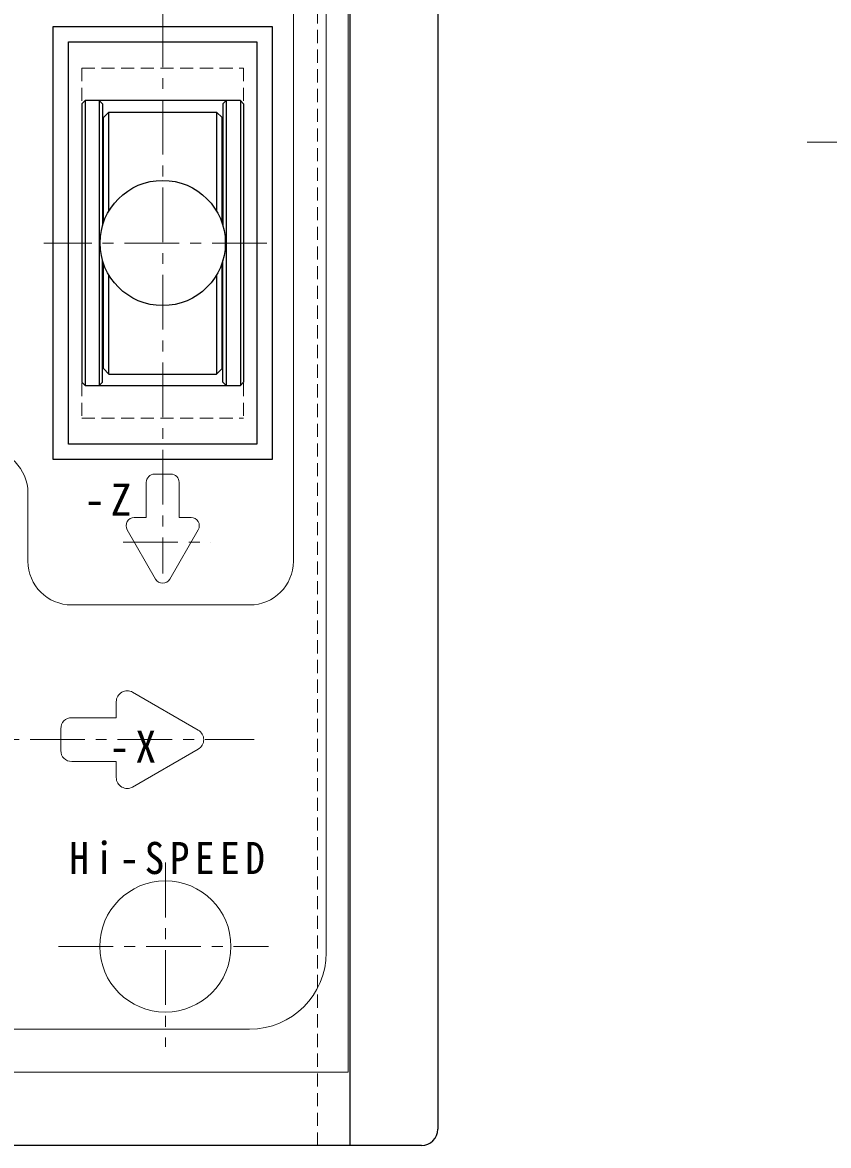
# Model space of a CAD drawing. Units: millimetres on the paper. Extents: x -288 to 1485, y -698 to 177.
# Drawn here: x -86.3 to -12.6, y 17.6 to 120.3 of the extents above; entities that cross this region are included whole.
import ezdxf

# ---------------------------------------------------------------- set-up
doc = ezdxf.new("R2010")
doc.units = ezdxf.units.MM
doc.linetypes.add('CHAIN1', pattern=[8, 5, -1, 1, -1])
doc.linetypes.add('DASHED1', pattern=[1.8, 1.2, -0.6])
for name, color, linetype, lineweight in [('0-1_外形1', 3, 'Continuous', 25), ('0-8_陰線', 4, 'DASHED1', 9), ('0-9_中心線', 3, 'Continuous', 25), ('0-A_寸法文字', 1, 'Continuous', 9)]:
    doc.layers.add(name, color=color, linetype=linetype, lineweight=lineweight)
doc.styles.add('ＭＳ ゴシック', font='')
doc.styles.get('ＭＳ ゴシック').set_extended_font_data('MS Gothic')

msp = doc.modelspace()

# ---------------------------------------------------------------- linework, layer by layer
at = {"layer": '0-1_外形1'}
for p, q in [((-56.364, 17.592), (-56.364, 150.192)), ((-48.364, 148.692), (-48.364, 19.092)), ((-80.914, 112.832), (-80.614, 113.132)), ((-80.614, 113.132), (-80.614, 87.087)), ((-66.414, 113.132), (-80.614, 113.132)), ((-79.014, 112.832), (-79.314, 113.132)), ((-79.314, 113.132), (-79.314, 87.087)), ((-68.014, 112.832), (-67.714, 113.132)), ((-67.714, 113.132), (-67.714, 87.087)), ((-66.114, 112.832), (-66.414, 113.132)), ((-66.414, 113.132), (-66.414, 87.087)), ((-80.914, 112.832), (-80.914, 87.387)), ((-79.014, 112.832), (-79.014, 101.704)), ((-78.437, 112.088), (-78.937, 111.588)), ((-78.437, 112.088), (-68.59, 112.088)), ((-78.437, 103.033), (-78.437, 112.088)), ((-68.59, 112.088), (-68.09, 111.588)), ((-68.59, 112.088), (-68.59, 103.033)), ((-68.014, 112.832), (-68.014, 101.704)), ((-66.114, 112.832), (-66.114, 87.387)), ((-78.937, 101.947), (-78.937, 111.588)), ((-68.09, 101.947), (-68.09, 111.588)), ((-79.014, 87.387), (-79.014, 98.515)), ((-78.937, 88.631), (-78.937, 98.272)), ((-68.09, 88.631), (-68.09, 98.272)), ((-68.014, 87.387), (-68.014, 98.515)), ((-78.437, 88.131), (-78.437, 97.185)), ((-68.59, 97.185), (-68.59, 88.131)), ((-78.437, 88.131), (-78.937, 88.631)), ((-68.59, 88.131), (-68.09, 88.631)), ((-80.614, 87.087), (-80.914, 87.387)), ((-79.014, 87.387), (-79.314, 87.087)), ((-78.437, 88.131), (-68.59, 88.131)), ((-68.014, 87.387), (-67.714, 87.087)), ((-66.414, 87.087), (-66.114, 87.387)), ((-80.614, 87.087), (-66.414, 87.087)), ((-49.864, 17.592), (-242.864, 17.592))]:
    msp.add_line(p, q, dxfattribs=at)
for points in [[(-83.514, 80.309), (-83.514, 119.909), (-63.514, 119.909), (-63.514, 80.309)], [(-64.914, 81.709), (-82.114, 81.709), (-82.114, 118.509), (-64.914, 118.509)]]:
    msp.add_lwpolyline(points, close=True, dxfattribs=at)
msp.add_circle((-73.514, 100.109), 5.726, dxfattribs=at)
msp.add_arc((-49.864, 19.092), 1.5, 270, 0, dxfattribs=at)
at = {"layer": '0-8_陰線'}
for p, q in [((-59.364, 17.592), (-59.364, 150.192)), ((-80.914, 116.109), (-80.914, 84.109)), ((-80.914, 84.109), (-66.114, 84.109))]:
    msp.add_line(p, q, dxfattribs=at)
msp.add_lwpolyline([(-80.914, 116.109), (-66.114, 116.109), (-66.114, 84.109)], dxfattribs=at)
at = {"layer": '0-9_中心線', "color": 4, "linetype": 'CHAIN1', "lineweight": 9}
for p, q in [((-73.514, 121.191), (-73.514, 69.887)), ((60.875, 109.326), (-14.589, 109.326)), ((-64.006, 100.109), (-84.366, 100.109)), ((-77.126, 72.762), (-69.12, 72.762)), ((-173.637, 54.702), (-65.152, 54.702)), ((-73.27, 43.456), (-73.27, 26.622)), ((-83.027, 35.795), (-63.83, 35.795))]:
    msp.add_line(p, q, dxfattribs=at)
at = {"layer": '0-A_寸法文字'}
for p, q in [((-56.564, 24.292), (-56.564, 143.492)), ((-58.564, 35.236), (-58.564, 133.357)), ((-61.564, 132.438), (-61.564, 71.017)), ((-75.014, 75.012), (-75.014, 78.229)), ((-72.764, 78.979), (-74.264, 78.979)), ((-72.014, 75.012), (-72.014, 78.229)), ((-85.833, 71.017), (-85.833, 77.262)), ((-76.112, 75.012), (-75.014, 75.012)), ((-70.916, 75.012), (-72.014, 75.012)), ((-74.163, 69.387), (-76.761, 73.887)), ((-72.864, 69.387), (-70.266, 73.887)), ((-81.833, 67.017), (-65.564, 67.017)), ((-70.261, 55.568), (-76.261, 59.032)), ((-77.761, 58.166), (-77.761, 56.702)), ((-77.761, 56.702), (-81.831, 56.702)), ((-82.831, 53.702), (-82.831, 55.702)), ((-70.261, 53.836), (-76.261, 50.372)), ((-77.761, 52.702), (-81.831, 52.702)), ((-77.761, 51.238), (-77.761, 52.702)), ((-65.564, 28.236), (-150.611, 28.236)), ((-56.564, 24.292), (-236.164, 24.292))]:
    msp.add_line(p, q, dxfattribs=at)
msp.add_circle((-73.27, 35.795), 6, dxfattribs=at)
for centre, radius, start, end in [((-89.833, 77.262), 4, 0, 90), ((-74.264, 78.229), 0.75, 90, 180), ((-72.764, 78.229), 0.75, 0, 90), ((-76.112, 74.262), 0.75, 90, 210), ((-70.916, 74.262), 0.75, 330, 90), ((-81.833, 71.017), 4, 180, 270), ((-65.564, 71.017), 4, 270, 0), ((-73.514, 69.762), 0.75, 210, 330), ((-76.761, 58.166), 1, 60, 180), ((-81.831, 55.702), 1, 90, 180), ((-70.761, 54.702), 1, 300, 60), ((-81.831, 53.702), 1, 180, 270), ((-76.761, 51.238), 1, 180, 300), ((-65.564, 35.236), 7, 270, 0)]:
    msp.add_arc(centre, radius, start, end, dxfattribs=at)

# ---------------------------------------------------------------- texts
at = {"layer": '0-A_寸法文字', "char_height": 2.933, "attachment_point": 7, "style": 'ＭＳ ゴシック'}
for s, insert in [('\\T1.27;\\W0.95;-Z', (-80.687, 75.183)), ('\\T1.27;\\W0.95;-X', (-78.414, 52.602)), ('\\T1.28;\\W0.9;Hi-SPEED', (-82.056, 42.368))]:
    msp.add_mtext(s, dxfattribs=dict(at, insert=insert))

doc.saveas('drawing.dxf')
